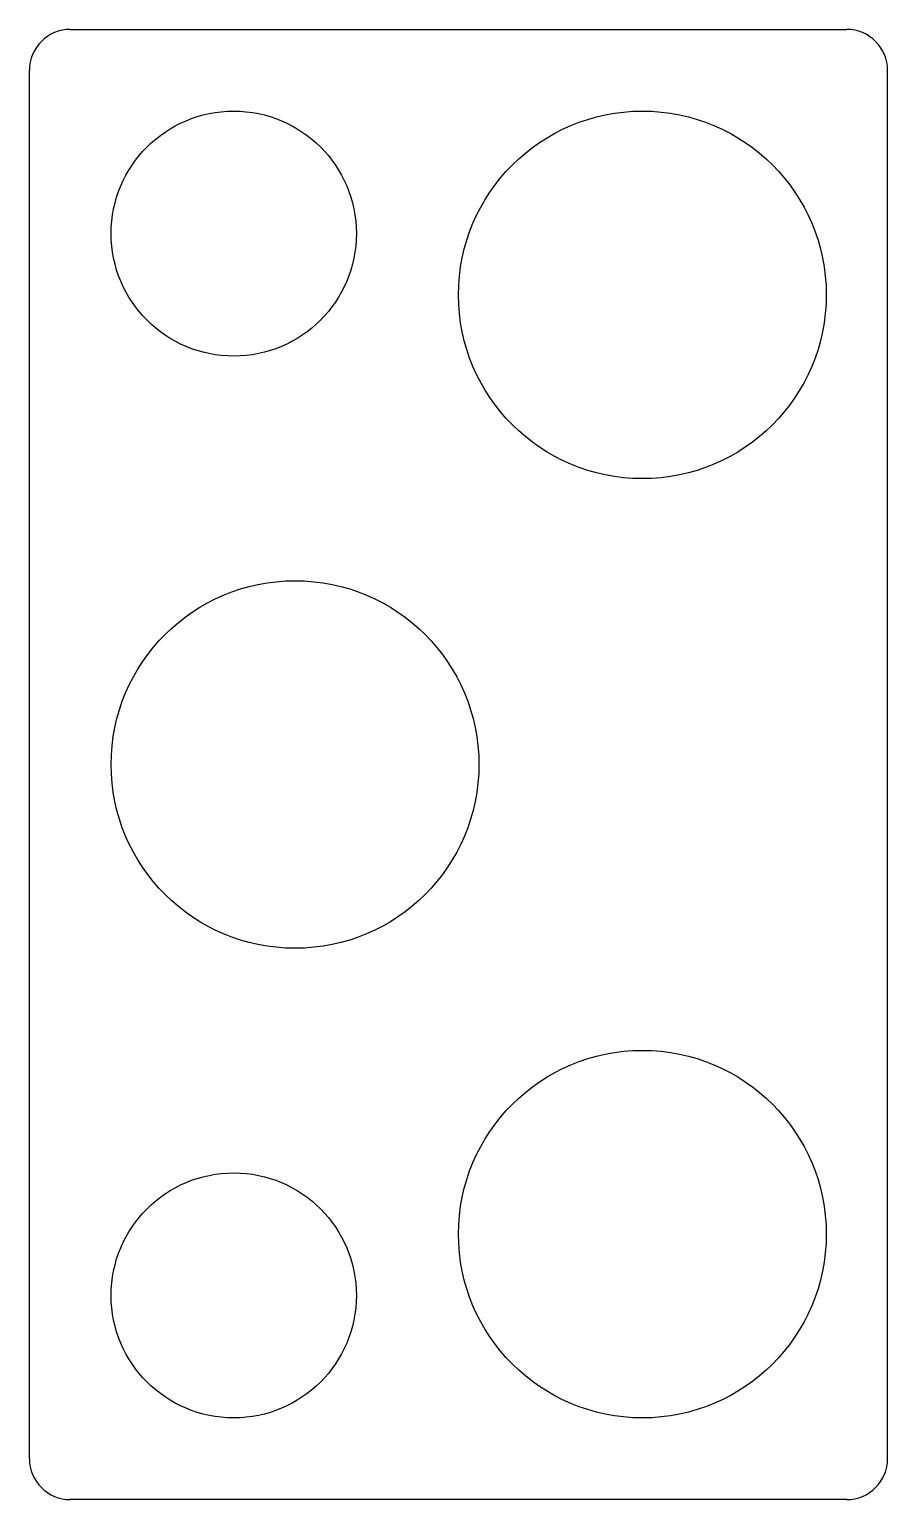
# Model space of a CAD drawing. Extents: x 1 to 22, y -18 to 18.
import ezdxf

# ---------------------------------------------------------------- set-up
doc = ezdxf.new("R2010")
doc.units = 0
doc.header["$LTSCALE"] = 24
doc.header["$MEASUREMENT"] = 0
doc.layers.add('A-fixtures', color=145, linetype='CONTINUOUS')

msp = doc.modelspace()

# ---------------------------------------------------------------- linework, layer by layer
at = {"layer": 'A-fixtures'}
for p, q in [((2, 18), (21, 18)), ((1, -17), (1, 17)), ((22, -17), (22, 17)), ((21, -18), (2, -18))]:
    msp.add_line(p, q, dxfattribs=at)
for centre, radius in [((6, 13), 3), ((16, 11.5), 4.5), ((7.5, 0), 4.5), ((16, -11.5), 4.5), ((6, -13), 3)]:
    msp.add_circle(centre, radius, dxfattribs=at)
for centre, start, end in [((2, 17), 90, 180), ((21, 17), 0, 90), ((2, -17), 180, 270), ((21, -17), 270, 0)]:
    msp.add_arc(centre, 1, start, end, dxfattribs=at)

doc.saveas('drawing.dxf')
